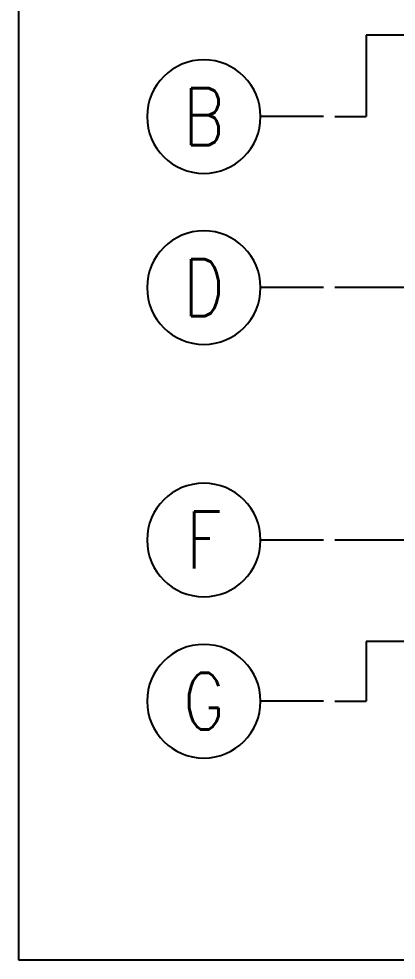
# Model space of a CAD drawing. Header units: millimetres. Extents: x 0 to 232280, y -26939 to 23794.
# Drawn here: x 46330 to 47227, y 6647 to 8884 of the extents above; entities that cross this region are included whole.
import ezdxf
from ezdxf.enums import TextEntityAlignment as Align

# ---------------------------------------------------------------- set-up
doc = ezdxf.new("R2010")
doc.units = ezdxf.units.MM
doc.header["$LTSCALE"] = 30
doc.linetypes.add('JNK-CENTER', pattern=[34, 30, -1.5, 1, -1.5])
for name, color, linetype in [('CEN-R', 1, 'JNK-CENTER'), ('CON-C', 4, 'Continuous'), ('CON-W', 7, 'Continuous'), ('CON-Y', 2, 'Continuous')]:
    doc.layers.add(name, color=color, linetype=linetype)
doc.styles.add('SIMPLEX', font='simplex.shx', dxfattribs={"width": 0.8})

# ---------------------------------------------------------------- blocks, each defined once
blk = doc.blocks.new('col-line')
at = {"layer": 'CON-Y'}
blk.add_line((0, 3), (0, 8), dxfattribs=at)
blk.add_circle((0, 12.5), 4.5, dxfattribs=at)
at = {"layer": 'CON-C', "style": 'SIMPLEX', "width": 0.8}
blk.add_attdef('1', text='', height=4.5, dxfattribs=at).set_placement((0, 12.5), align=Align.MIDDLE_CENTER)

msp = doc.modelspace()

# ---------------------------------------------------------------- linework, layer by layer
at = {"layer": 'CEN-R'}
for p, q in [((47216.99939841853, 8844.603607985864), (47155.94588127134, 8844.603607985866)), ((47155.94588127134, 8844.603607985866), (47155.94588127133, 8651.24871610498)), ((47081.17515367747, 8651.24871610498), (47155.94588127133, 8651.24871610498)), ((47216.99939841853, 8244.832357986135), (47081.17515367747, 8244.832357986132)), ((48531.46772819768, 8244.832357986134), (47170.01353340963, 8244.832357986134)), ((47216.99939841853, 7645.061107986405), (47081.17515367747, 7645.061107986407)), ((48816.44738872889, 7403.748607986134), (47155.94588127133, 7403.748607986132)), ((47155.94588127133, 7403.748607986132), (47155.94588127133, 7261.964433115441)), ((47081.17515367747, 7261.964433115441), (47155.94588127133, 7261.964433115441))]:
    msp.add_line(p, q, dxfattribs=at)
at = {"layer": 'CEN-R', "ltscale": 0.5}
for p, q in [((47307.41681766019, 8844.603607985864), (47212.08488873325, 8844.603607985864)), ((47307.41681766019, 7645.06110798627), (47081.17515367747, 7645.061107986272))]:
    msp.add_line(p, q, dxfattribs=at)
at = {"layer": 'CON-C'}
for p, q in [((46329.51414659598, 6646.535683699444), (46329.51414656133, 10478.40860943697)), ((50858.44826496704, 6646.535683699467), (46329.5141466009, 6646.535683699445))]:
    msp.add_line(p, q, dxfattribs=at)

# ---------------------------------------------------------------- block references
at = {"layer": 'CON-W'}
ref = msp.add_blockref('col-line', (47144.779330844, 8651.24871610498), dxfattribs=dict(at, xscale=-30, yscale=30, zscale=30, rotation=90))
ref.add_attrib('1', 'B', dxfattribs={"layer": 'CON-C', "height": 135, "style": 'SIMPLEX', "width": 0.8}).set_placement((46769.779330844, 8651.24871610498), align=Align.MIDDLE_CENTER)
ref = msp.add_blockref('col-line', (47144.779330844, 8244.832357986134), dxfattribs=dict(at, xscale=-30, yscale=30, zscale=30, rotation=90))
ref.add_attrib('1', 'D', dxfattribs={"layer": 'CON-C', "height": 135, "style": 'SIMPLEX', "width": 0.8}).set_placement((46769.779330844, 8244.832357986134), align=Align.MIDDLE_CENTER)
ref = msp.add_blockref('col-line', (47144.77933084399, 7645.061107986407), dxfattribs=dict(at, xscale=-30, yscale=30, zscale=30, rotation=90))
ref.add_attrib('1', 'F', dxfattribs={"layer": 'CON-C', "height": 135, "style": 'SIMPLEX', "width": 0.8}).set_placement((46769.77933084399, 7645.061107986407), align=Align.MIDDLE_CENTER)
ref = msp.add_blockref('col-line', (47144.77933084399, 7261.964433115441), dxfattribs=dict(at, xscale=-30, yscale=30, zscale=30, rotation=90))
ref.add_attrib('1', 'G', dxfattribs={"layer": 'CON-C', "height": 135, "style": 'SIMPLEX', "width": 0.8}).set_placement((46769.77933084399, 7261.964433115441), align=Align.MIDDLE_CENTER)

doc.saveas('drawing.dxf')
